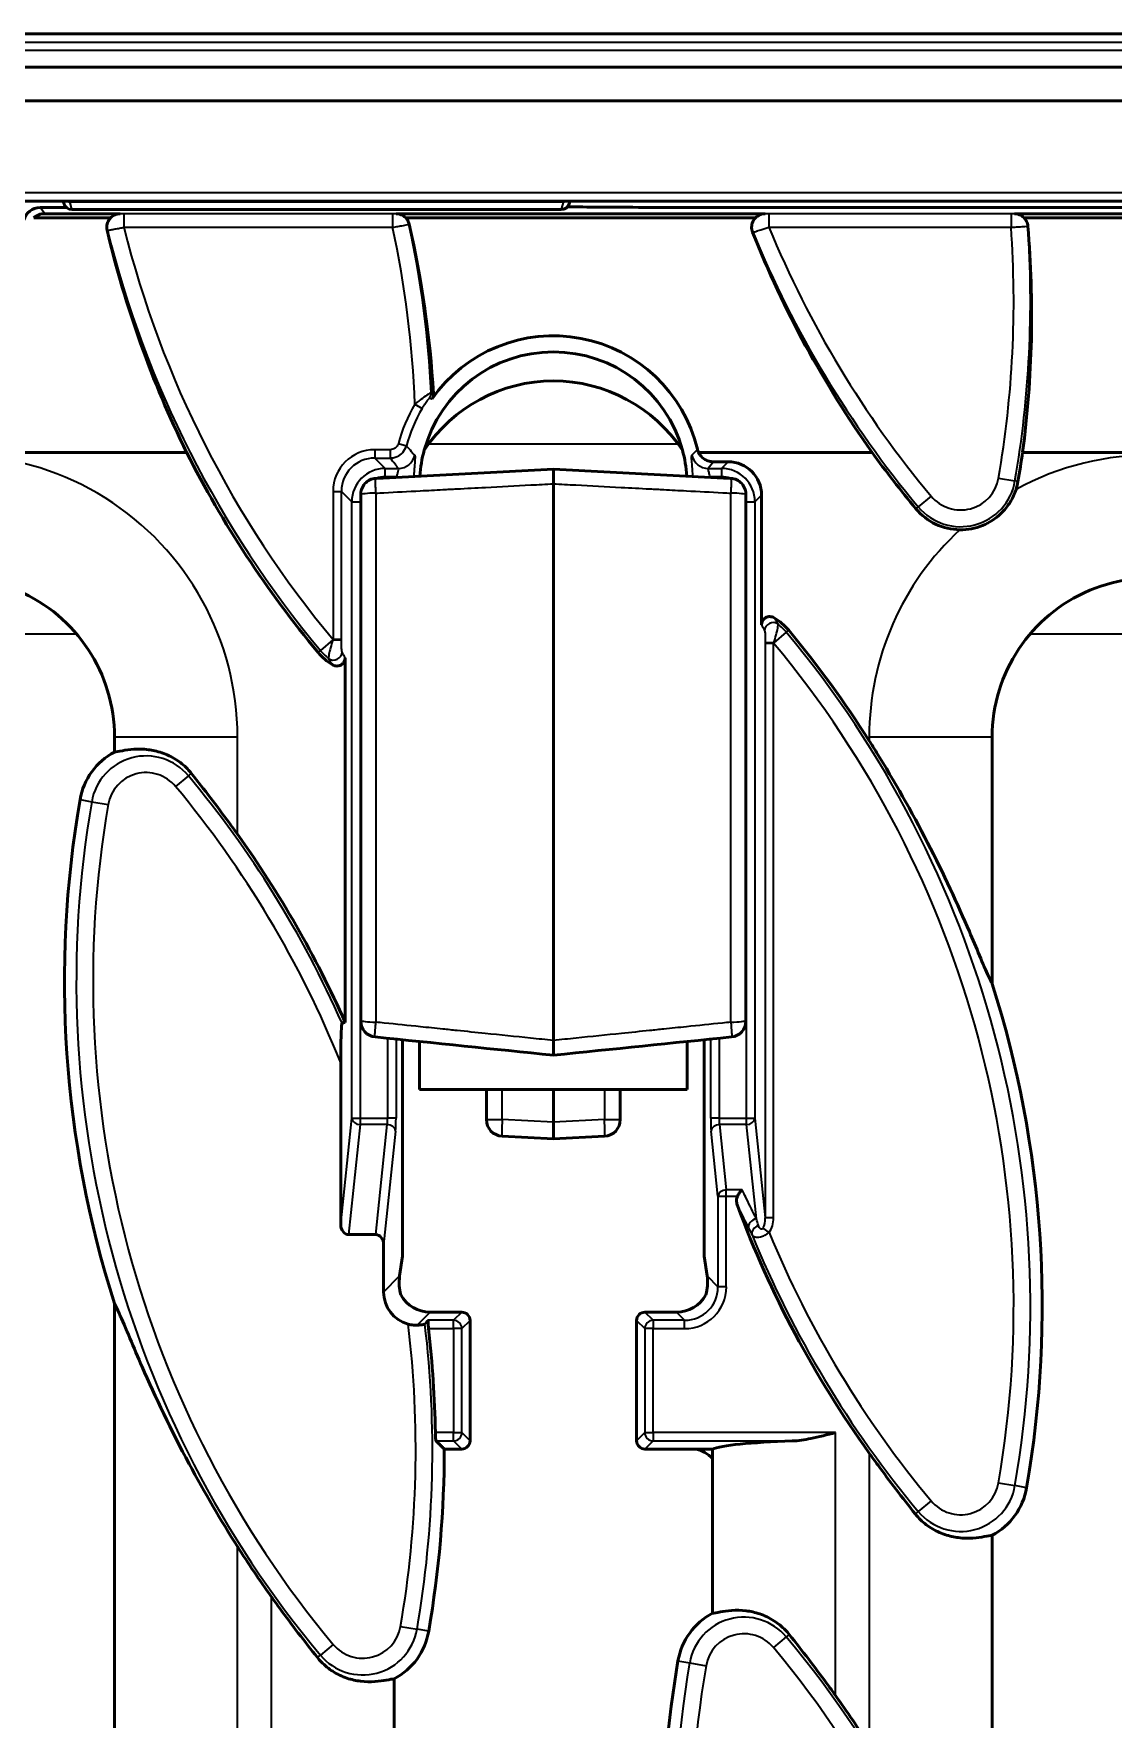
# Model space of a CAD drawing. Header units: millimetres. Extents: x 0 to 4362, y -130 to 2100.
# Drawn here: x 1888.6 to 1953.1, y 920 to 1020.6 of the extents above; entities that cross this region are included whole.
import ezdxf

# ---------------------------------------------------------------- set-up
doc = ezdxf.new("R2010")
doc.units = ezdxf.units.MM
doc.header["$LTSCALE"] = 5
doc.layers.add('Sichtbar (ISO)', color=7, linetype='Continuous', lineweight=50)
doc.layers.add('Sichtbar schmal (ISO)', color=7, linetype='Continuous', lineweight=35)

msp = doc.modelspace()

# ---------------------------------------------------------------- linework, layer by layer
at = {"layer": 'Sichtbar (ISO)'}
for p, q in [((2312.521, 1020.615), (1812.521, 1020.615)), ((2312.521, 1018.615), (1812.521, 1018.615)), ((2312.521, 1016.615), (1812.521, 1016.615)), ((1885.784, 1010.615), (1890.671, 1010.615)), ((1890.584, 1010.232), (1889.006, 1010.232)), ((1893.797, 1009.865), (1889.288, 1009.865)), ((1890.387, 1010.615), (1890.422, 1010.486)), ((1890.671, 1010.615), (1920.371, 1010.615)), ((1920.262, 1010.603), (1890.781, 1010.603)), ((1890.905, 1010.115), (1920.138, 1010.115)), ((1932.317, 1009.865), (1910.27, 1009.865)), ((1920.371, 1010.615), (2045.258, 1010.615)), ((1920.621, 1010.486), (1920.655, 1010.615)), ((2042.037, 1010.232), (1927.798, 1010.232)), ((2035.763, 1009.865), (1947.205, 1009.865)), ((1893.214, 1009.615), (1888.627, 1009.615)), ((1931.734, 1009.615), (1910.851, 1009.615)), ((2035.182, 1009.615), (1947.787, 1009.615)), ((1897.76, 995.615), (1876.383, 995.615)), ((1938.699, 995.615), (1928.334, 995.615)), ((2033.905, 995.615), (1947.692, 995.615)), ((1919.664, 994.615), (1909.5, 994.082)), ((1919.664, 994.615), (1919.664, 993.737)), ((1929.829, 994.082), (1919.664, 994.615)), ((1929.231, 995.053), (1930.109, 995.053)), ((1919.664, 993.737), (1919.664, 960.492)), ((1930.265, 994.059), (1930.264, 994.059)), ((1908.164, 993.111), (1908.164, 993.067)), ((1908.164, 961.694), (1908.164, 993.067)), ((1931.164, 993.067), (1931.164, 993.111)), ((1931.164, 993.067), (1931.164, 961.694)), ((1932.102, 993.06), (1932.102, 985.306)), ((1907.227, 961.573), (1907.227, 983.353)), ((1893.45, 978.615), (1893.45, 977.719)), ((1945.878, 963.873), (1945.878, 978.615)), ((1908.164, 961.694), (1908.164, 961.649)), ((1931.164, 961.649), (1931.164, 961.694)), ((1910.664, 960.535), (1910.664, 947.615)), ((1911.664, 960.432), (1911.664, 957.571)), ((1919.664, 960.492), (1919.664, 959.613)), ((1927.664, 957.571), (1927.664, 960.432)), ((1928.664, 947.615), (1928.664, 960.535)), ((1906.964, 949.518), (1906.964, 959.167)), ((1911.664, 957.571), (1927.664, 957.571)), ((1915.664, 957.571), (1915.664, 955.774)), ((1919.664, 957.571), (1919.664, 955.614)), ((1923.664, 955.774), (1923.664, 957.571)), ((1919.664, 955.614), (1919.664, 954.615)), ((1916.612, 954.775), (1919.664, 954.615)), ((1919.664, 954.615), (1922.717, 954.775)), ((1909.053, 948.902), (1907.438, 948.902)), ((1909.527, 945.47), (1909.527, 948.286)), ((1910.664, 947.615), (1910.484, 946.428)), ((1928.844, 946.428), (1928.664, 947.615)), ((1893.45, 944.786), (1893.45, 917.719)), ((1912.307, 944.265), (1914.191, 944.265)), ((1925.137, 944.265), (1927.022, 944.265)), ((1914.689, 943.767), (1914.689, 936.588)), ((1924.639, 936.588), (1924.639, 943.767)), ((1914.191, 936.09), (1913.149, 936.09)), ((1928.196, 936.09), (1925.137, 936.09)), ((1929.164, 936.09), (1928.196, 936.09)), ((1929.164, 936.09), (1929.164, 935.53)), ((1929.164, 935.53), (1929.164, 926.29)), ((1945.878, 903.873), (1945.878, 930.94)), ((1910.164, 899.173), (1910.164, 922.368))]:
    msp.add_line(p, q, dxfattribs=at)
for centre, radius, start, end in [((1890.905, 1010.615), 0.5, 195, 270), ((1920.138, 1010.615), 0.5, 270, 345), ((1919.664, 993.615), 8, 15.44788, 164.55212), ((1919.664, 990.615), 9.262, 33.63982, 146.36018), ((1954.033, 1024.038), 63.043, 206.79762, 219.81484), ((1919.664, 993.615), 8, 164.55212, 175.82914), ((1919.664, 993.615), 8, 4.17086, 15.44788), ((1989.747, 1032.609), 63.043, 215.93036, 219.81484), ((1885.296, 1004.621), 63.043, 350.18516, 351.78684), ((1943.992, 994.467), 3.475, 342.11973, 350.18516), ((1943.992, 994.467), 3.475, 219.81484, 269.26098), ((1883.95, 978.615), 9.5, 0, 133.55183), ((1955.378, 978.615), 9.5, 45.53351, 180), ((1931.051, 982.763), 3.475, 39.81484, 58.64861), ((1885.296, 944.621), 63.043, 32.39092, 39.81484), ((1908.278, 985.896), 3.475, 219.81484, 238.64861), ((1895.337, 974.192), 4, 118.14254, 170.18516), ((1954.033, 964.038), 63.568, 170.18516, 197.6286), ((1849.581, 936.05), 63.043, 23.88202, 35.6676), ((1885.296, 944.621), 63.568, 350.18516, 17.6286), ((1909.114, 961.649), 0.95, 180, 264.12865), ((1930.214, 961.649), 0.95, 275.87135, 0), ((1916.664, 955.774), 1, 180, 267), ((1922.664, 955.774), 1, 273, 0), ((1989.747, 972.609), 63.043, 200.40393, 215.6676), ((1849.581, 936.05), 63.043, 0.9302, 6.58741), ((1849.581, 936.05), 63.568, 350.18516, 0.03639), ((1943.992, 934.467), 4, 298.14254, 350.18516), ((1954.033, 964.038), 63.043, 212.39092, 215.6676), ((1931.051, 922.763), 4, 118.14254, 170.18516), ((1908.278, 925.896), 4, 298.14254, 350.18516), ((1989.747, 912.609), 63.568, 170.18516, 189.83578), ((1885.296, 884.621), 63.043, 32.39092, 35.6676)]:
    msp.add_arc(centre, radius, start, end, dxfattribs=at)
for centre, major_axis, ratio, start_param, end_param in [((1889.008, 1009.231), (-0.61, 0.795), 0.9978252, 5.629738, 6.9366326), ((1889.29, 1008.864), (-0.61, 0.795), 0.9978252, 5.629738, 6.3519541), ((1890.768, 1011.128), (0.137, -0.51), 0.947813, 5.8149227, 6.0344777), ((1920.275, 1011.128), (-0.137, -0.51), 0.947813, 0.2487076, 0.4682626), ((1954.033, 1023.254), (0, -62.698), 0.9999219, 4.9436863, 5.1689077), ((1849.581, 995.262), (0, 63.048), 0.9999219, 4.7736574, 4.9359168), ((1989.747, 1031.827), (0, -62.591), 0.9999219, 5.0896153, 5.3293342), ((1885.296, 1003.835), (0, 62.941), 0.9999219, 4.5814238, 4.7965974), ((1919.664, 993.726), (0, 8.851), 0.9999219, 4.9495558, 7.2425553), ((1930.094, 993.045), (1.425, 1.425), 0.9924325, 5.5015852, 7.0647854), ((3098.664, 8776.06), (-12261.052, 838.786), 0.6419588, 1.5175994, 1.518471), ((740.664, 8776.06), (12261.052, 838.786), 0.6419588, 4.7647143, 4.7655859), ((1907.466, 949.555), (-0.068, -0.651), 0.7643298, 4.8479657, 6.36271), ((1909.025, 948.25), (0.068, 0.651), 0.7643298, 4.8479657, 6.36271), ((1912.495, 946.446), (-1.058, -2.214), 0.7888974, 5.0804243, 5.5754251), ((1926.834, 946.446), (1.058, -2.214), 0.7888974, 0.7077602, 1.202761), ((1911.534, 945.485), (-1.425, -1.425), 0.9924325, 5.5015852, 6.7974444), ((1912.322, 946.273), (-1.425, -1.425), 0.9924325, 5.9965861, 7.0647854), ((1927.007, 946.273), (1.425, -1.425), 0.9924325, 5.5015852, 6.5697845), ((1914.187, 943.763), (0.356, 0.356), 0.9924325, 5.5015852, 7.0647854), ((1925.141, 943.763), (-0.356, 0.356), 0.9924325, 5.5015852, 7.0647854), ((1914.187, 936.592), (0.356, -0.356), 0.9924325, 5.5015852, 7.0647854), ((1925.141, 936.592), (-0.356, -0.356), 0.9924325, 5.5015852, 7.0647854), ((1936.513, 935.959), (-7.5, 0), 0.0874887, 5.0630562, 6.0818274), ((1927.714, 934.145), (1.418, 1.418), 0.9972647, 6.2601162, 6.82698)]:
    msp.add_ellipse(centre, major_axis=major_axis, ratio=ratio, start_param=start_param, end_param=end_param, dxfattribs=at)
for points, knots in [([(1893.214, 1009.615), (1893.245, 1009.647), (1893.278, 1009.677), (1893.383, 1009.756), (1893.46, 1009.796), (1893.624, 1009.851), (1893.71, 1009.865), (1893.797, 1009.865)], [0.080029724, 0.080029724, 0.080029724, 0.080029724, 0.093444585, 0.093444585, 0.119366709, 0.119366709, 0.145338124, 0.145338124, 0.145338124, 0.145338124]), ([(1910.27, 1009.865), (1910.375, 1009.865), (1910.478, 1009.845), (1910.671, 1009.765), (1910.759, 1009.707), (1910.839, 1009.628), (1910.845, 1009.622), (1910.851, 1009.615)], [0, 0, 0, 0, 0.031374822, 0.031374822, 0.06260091, 0.06260091, 0.06526942, 0.06526942, 0.06526942, 0.06526942]), ([(1920.501, 1010.271), (1921.109, 1010.27), (1921.741, 1010.266), (1923.298, 1010.256), (1924.222, 1010.248), (1925.917, 1010.237), (1926.941, 1010.232), (1927.798, 1010.232)], [2.56289739, 2.56289739, 2.56289739, 2.56289739, 2.73672316, 2.73672316, 2.99206001, 2.99206001, 3.24922509, 3.24922509, 3.24922509, 3.24922509]), ([(1931.734, 1009.615), (1931.738, 1009.62), (1931.742, 1009.624), (1931.819, 1009.702), (1931.906, 1009.761), (1932.051, 1009.822), (1932.103, 1009.838), (1932.209, 1009.86), (1932.262, 1009.865), (1932.317, 1009.865)], [0.091670681, 0.091670681, 0.091670681, 0.091670681, 0.0934841, 0.0934841, 0.124618985, 0.124618985, 0.140805127, 0.140805127, 0.157014809, 0.157014809, 0.157014809, 0.157014809]), ([(1947.205, 1009.865), (1947.31, 1009.865), (1947.413, 1009.845), (1947.606, 1009.765), (1947.694, 1009.707), (1947.774, 1009.628), (1947.781, 1009.622), (1947.787, 1009.615)], [0, 0, 0, 0, 0.031401237, 0.031401237, 0.062637258, 0.062637258, 0.065288302, 0.065288302, 0.065288302, 0.065288302]), ([(1893.01, 1008.881), (1892.986, 1008.981), (1892.982, 1009.085), (1893.015, 1009.29), (1893.052, 1009.388), (1893.138, 1009.527), (1893.174, 1009.573), (1893.214, 1009.615)], [0, 0, 0, 0, 0.031199044, 0.031199044, 0.062711523, 0.062711523, 0.08041592, 0.08041592, 0.08041592, 0.08041592]), ([(1910.851, 1009.615), (1910.899, 1009.566), (1910.94, 1009.511), (1911.011, 1009.384), (1911.039, 1009.312), (1911.056, 1009.238)], [0.065519015, 0.065519015, 0.065519015, 0.065519015, 0.086161881, 0.086161881, 0.109372837, 0.109372837, 0.109372837, 0.109372837]), ([(1931.562, 1008.772), (1931.524, 1008.867), (1931.506, 1008.969), (1931.509, 1009.175), (1931.53, 1009.277), (1931.61, 1009.462), (1931.665, 1009.545), (1931.734, 1009.615)], [0, 0, 0, 0, 0.031042332, 0.031042332, 0.062399764, 0.062399764, 0.092047077, 0.092047077, 0.092047077, 0.092047077]), ([(1947.787, 1009.615), (1947.847, 1009.552), (1947.897, 1009.48), (1947.975, 1009.316), (1948, 1009.223), (1948.008, 1009.128)], [0.065553556, 0.065553556, 0.065553556, 0.065553556, 0.091851491, 0.091851491, 0.120661478, 0.120661478, 0.120661478, 0.120661478]), ([(1912.506, 999.122), (1912.509, 999.066), (1912.503, 999.01), (1912.473, 998.903), (1912.449, 998.852), (1912.417, 998.807)], [0, 0, 0, 0, 0.016938629, 0.016938629, 0.033788262, 0.033788262, 0.033788262, 0.033788262]), ([(1928.334, 995.615), (1928.361, 995.558), (1928.394, 995.504), (1928.509, 995.35), (1928.606, 995.262), (1928.794, 995.149), (1928.877, 995.113), (1929.051, 995.065), (1929.14, 995.053), (1929.231, 995.053)], [0.02011214, 0.02011214, 0.02011214, 0.02011214, 0.03906903, 0.03906903, 0.07794638, 0.07794638, 0.10497505, 0.10497505, 0.13203068, 0.13203068, 0.13203068, 0.13203068]), ([(1908.164, 993.111), (1908.164, 993.112), (1908.164, 993.114), (1908.164, 993.132), (1908.165, 993.149), (1908.168, 993.196), (1908.171, 993.227), (1908.185, 993.318), (1908.201, 993.378), (1908.264, 993.552), (1908.329, 993.659), (1908.495, 993.842), (1908.596, 993.916), (1908.819, 994.022), (1908.94, 994.053), (1909.064, 994.059)], [-0.00052808, -0.00052808, -0.00052808, -0.00052808, 0, 0, 0.00493118, 0.00493118, 0.01404054, 0.01404054, 0.03228193, 0.03228193, 0.0688436, 0.0688436, 0.10540239, 0.10540239, 0.14196091, 0.14196091, 0.14196091, 0.14196091]), ([(1909.5, 994.082), (1909.478, 994.081), (1909.457, 994.08), (1909.312, 994.073), (1909.188, 994.066), (1909.064, 994.059)], [-0.00643391, -0.00643391, -0.00643391, -0.00643391, 0, 0, 0.0372055, 0.0372055, 0.0372055, 0.0372055]), ([(1930.264, 994.059), (1930.141, 994.066), (1930.017, 994.073), (1929.871, 994.08), (1929.85, 994.081), (1929.829, 994.082)], [0.106226978, 0.106226978, 0.106226978, 0.106226978, 0.143432458, 0.143432458, 0.149866364, 0.149866364, 0.149866364, 0.149866364]), ([(1930.265, 994.059), (1930.388, 994.053), (1930.509, 994.022), (1930.733, 993.916), (1930.833, 993.842), (1931, 993.659), (1931.064, 993.552), (1931.128, 993.378), (1931.143, 993.318), (1931.158, 993.227), (1931.161, 993.196), (1931.164, 993.149), (1931.164, 993.132), (1931.164, 993.114), (1931.164, 993.112), (1931.164, 993.111)], [0, 0, 0, 0, 0.03710964, 0.03710964, 0.07421954, 0.07421954, 0.11133237, 0.11133237, 0.12984875, 0.12984875, 0.13909542, 0.13909542, 0.14410094, 0.14410094, 0.14463698, 0.14463698, 0.14463698, 0.14463698]), ([(1947.299, 993.4), (1947.216, 993.142), (1947.103, 992.894), (1946.807, 992.404), (1946.619, 992.168), (1946.083, 991.652), (1945.71, 991.41), (1944.87, 991.071), (1944.41, 990.986), (1943.947, 990.992)], [-0.44284758, -0.44284758, -0.44284758, -0.44284758, -0.36163015, -0.36163015, -0.27132763, -0.27132763, -0.13894718, -0.13894718, 0, 0, 0, 0]), ([(1932.102, 985.306), (1932.102, 985.372), (1932.115, 985.437), (1932.165, 985.559), (1932.201, 985.613), (1932.292, 985.705), (1932.346, 985.741), (1932.464, 985.791), (1932.528, 985.804), (1932.639, 985.805), (1932.685, 985.799), (1932.776, 985.774), (1932.819, 985.755), (1932.859, 985.731)], [0, 0, 0, 0, 0.01985967, 0.01985967, 0.03938982, 0.03938982, 0.05868819, 0.05868819, 0.07798165, 0.07798165, 0.09198088, 0.09198088, 0.1060586, 0.1060586, 0.1060586, 0.1060586]), ([(1907.227, 983.353), (1907.227, 983.287), (1907.214, 983.221), (1907.164, 983.1), (1907.127, 983.045), (1907.036, 982.954), (1906.982, 982.917), (1906.864, 982.868), (1906.8, 982.855), (1906.689, 982.854), (1906.643, 982.86), (1906.553, 982.885), (1906.51, 982.903), (1906.47, 982.928)], [0, 0, 0, 0, 0.01985967, 0.01985967, 0.03938982, 0.03938982, 0.05868819, 0.05868819, 0.07798165, 0.07798165, 0.09198088, 0.09198088, 0.1060586, 0.1060586, 0.1060586, 0.1060586]), ([(1893.45, 977.719), (1893.555, 977.724), (1893.716, 977.757), (1894.305, 977.861), (1894.851, 977.937), (1895.717, 977.828), (1895.997, 977.77), (1896.57, 977.575), (1896.863, 977.436), (1897.355, 977.123), (1897.596, 976.932), (1897.892, 976.624), (1897.969, 976.537), (1898.041, 976.446)], [2.82851537, 2.82851537, 2.82851537, 2.82851537, 2.9796104, 2.9796104, 3.24690309, 3.24690309, 3.34987153, 3.34987153, 3.45283997, 3.45283997, 3.54324006, 3.54324006, 3.57659228, 3.57659228, 3.57659228, 3.57659228]), ([(1938.53, 978.393), (1938.68, 978.156), (1938.828, 977.921), (1940.01, 976.014), (1941.068, 974.154), (1942.973, 970.451), (1943.82, 968.603), (1944.916, 966.063), (1945.356, 964.986), (1945.73, 964.16), (1945.808, 963.997), (1945.873, 963.882), (1945.876, 963.877), (1945.878, 963.873)], [1.4012919, 1.4012919, 1.4012919, 1.4012919, 1.4831314, 1.4831314, 2.0748242, 2.0748242, 2.6665171, 2.6665171, 3.0117053, 3.0117053, 3.1021459, 3.1021459, 3.1060816, 3.1060816, 3.1060816, 3.1060816]), ([(1898.041, 976.446), (1898.807, 975.486), (1899.574, 974.486), (1900.447, 973.297), (1900.622, 973.055), (1900.798, 972.809)], [1.09829535, 1.09829535, 1.09829535, 1.09829535, 1.45268918, 1.45268918, 1.54121651, 1.54121651, 1.54121651, 1.54121651]), ([(1906.964, 959.167), (1906.964, 959.582), (1906.968, 960.078), (1906.982, 960.713), (1906.99, 960.983), (1907.005, 961.251), (1907.01, 961.326), (1907.019, 961.419), (1907.023, 961.46), (1907.031, 961.506), (1907.036, 961.524), (1907.041, 961.533), (1907.043, 961.534), (1907.044, 961.535)], [0.90369292, 0.90369292, 0.90369292, 0.90369292, 1.02822879, 1.02822879, 1.09980691, 1.09980691, 1.12357448, 1.12357448, 1.14053481, 1.14053481, 1.15433359, 1.15433359, 1.15913025, 1.15913025, 1.15913025, 1.15913025]), ([(1930.943, 951.569), (1930.941, 951.568), (1930.938, 951.566), (1930.879, 951.513), (1930.821, 951.448), (1930.729, 951.316), (1930.691, 951.253), (1930.66, 951.186)], [-0.051910799, -0.051910799, -0.051910799, -0.051910799, -0.050807266, -0.050807266, -0.022065591, -0.022065591, 0, 0, 0, 0]), ([(1930.659, 950.63), (1930.62, 950.736), (1930.601, 950.847), (1930.608, 951.035), (1930.626, 951.112), (1930.657, 951.182), (1930.658, 951.184), (1930.66, 951.186)], [0, 0, 0, 0, 0.03409523, 0.03409523, 0.061318394, 0.061318394, 0.062287888, 0.062287888, 0.062287888, 0.062287888]), ([(1900.798, 930.266), (1899.809, 931.826), (1898.819, 933.513), (1896.839, 937.208), (1895.884, 939.222), (1894.617, 942.108), (1894.086, 943.405), (1893.639, 944.412), (1893.549, 944.605), (1893.468, 944.755), (1893.459, 944.771), (1893.45, 944.786)], [5.0571531, 5.0571531, 5.0571531, 5.0571531, 5.5983494, 5.5983494, 6.239433, 6.239433, 6.6427143, 6.6427143, 6.7428645, 6.7428645, 6.7559465, 6.7559465, 6.7559465, 6.7559465]), ([(1911.533, 943.491), (1911.466, 943.488), (1911.394, 943.488), (1911.21, 943.501), (1911.099, 943.519), (1910.989, 943.549)], [-0.199580782, -0.199580782, -0.199580782, -0.199580782, -0.181335947, -0.181335947, -0.155326489, -0.155326489, -0.155326489, -0.155326489]), ([(1911.992, 943.558), (1911.984, 943.549), (1911.958, 943.539), (1911.876, 943.522), (1911.794, 943.511), (1911.658, 943.499), (1911.598, 943.495), (1911.533, 943.491)], [0.00846176, 0.00846176, 0.00846176, 0.00846176, 0.037105695, 0.037105695, 0.074075642, 0.074075642, 0.095206537, 0.095206537, 0.095206537, 0.095206537]), ([(1912.208, 943.282), (1912.201, 943.343), (1912.195, 943.408), (1912.184, 943.53), (1912.181, 943.587), (1912.178, 943.677), (1912.178, 943.716), (1912.182, 943.763), (1912.185, 943.776), (1912.189, 943.78)], [0.076396156, 0.076396156, 0.076396156, 0.076396156, 0.094798926, 0.094798926, 0.113705623, 0.113705623, 0.1325398, 0.1325398, 0.147581197, 0.147581197, 0.147581197, 0.147581197]), ([(1912.662, 936.575), (1912.658, 936.58), (1912.653, 936.592), (1912.643, 936.637), (1912.638, 936.675), (1912.629, 936.764), (1912.625, 936.82), (1912.619, 936.943), (1912.617, 937.01), (1912.616, 937.073), (1912.616, 937.073), (1912.616, 937.073)], [0.004354817, 0.004354817, 0.004354817, 0.004354817, 0.018903924, 0.018903924, 0.037807847, 0.037807847, 0.056638805, 0.056638805, 0.075469763, 0.075469763, 0.075540722, 0.075540722, 0.075540722, 0.075540722]), ([(1936.513, 937.073), (1936.05, 936.954), (1935.497, 936.812), (1934.691, 936.65), (1934.286, 936.587), (1933.936, 936.575)], [0, 0, 0, 0, 0.14331405, 0.14331405, 0.25143457, 0.25143457, 0.25143457, 0.25143457]), ([(1941.287, 932.212), (1940.521, 933.173), (1939.755, 934.173), (1938.882, 935.362), (1938.706, 935.604), (1938.53, 935.85)], [1.09829535, 1.09829535, 1.09829535, 1.09829535, 1.45268918, 1.45268918, 1.54121651, 1.54121651, 1.54121651, 1.54121651]), ([(1945.878, 930.94), (1945.774, 930.935), (1945.613, 930.902), (1945.023, 930.798), (1944.478, 930.722), (1943.611, 930.831), (1943.332, 930.889), (1942.758, 931.084), (1942.465, 931.223), (1941.974, 931.536), (1941.732, 931.727), (1941.436, 932.035), (1941.359, 932.122), (1941.287, 932.212)], [2.82851537, 2.82851537, 2.82851537, 2.82851537, 2.9796104, 2.9796104, 3.24690309, 3.24690309, 3.34987153, 3.34987153, 3.45283997, 3.45283997, 3.54324006, 3.54324006, 3.57659228, 3.57659228, 3.57659228, 3.57659228]), ([(1905.573, 923.641), (1904.807, 924.601), (1904.04, 925.602), (1903.168, 926.791), (1902.992, 927.033), (1902.816, 927.278)], [1.09829535, 1.09829535, 1.09829535, 1.09829535, 1.45268918, 1.45268918, 1.54121651, 1.54121651, 1.54121651, 1.54121651]), ([(1929.164, 926.29), (1929.269, 926.295), (1929.43, 926.328), (1930.02, 926.432), (1930.565, 926.508), (1931.431, 926.399), (1931.711, 926.342), (1932.284, 926.147), (1932.578, 926.007), (1933.069, 925.694), (1933.31, 925.503), (1933.607, 925.196), (1933.683, 925.108), (1933.755, 925.018)], [2.82851537, 2.82851537, 2.82851537, 2.82851537, 2.9796104, 2.9796104, 3.24690309, 3.24690309, 3.34987153, 3.34987153, 3.45283997, 3.45283997, 3.54324006, 3.54324006, 3.57659228, 3.57659228, 3.57659228, 3.57659228]), ([(1933.755, 925.018), (1934.522, 924.057), (1935.288, 923.057), (1936.161, 921.868), (1936.336, 921.626), (1936.513, 921.381)], [1.09829535, 1.09829535, 1.09829535, 1.09829535, 1.45268918, 1.45268918, 1.54121651, 1.54121651, 1.54121651, 1.54121651]), ([(1910.164, 922.368), (1910.06, 922.363), (1909.899, 922.331), (1909.309, 922.227), (1908.763, 922.15), (1907.897, 922.26), (1907.618, 922.317), (1907.044, 922.512), (1906.751, 922.651), (1906.26, 922.965), (1906.018, 923.156), (1905.722, 923.463), (1905.645, 923.551), (1905.573, 923.641)], [2.82851537, 2.82851537, 2.82851537, 2.82851537, 2.9796104, 2.9796104, 3.24690309, 3.24690309, 3.34987153, 3.34987153, 3.45283997, 3.45283997, 3.54324006, 3.54324006, 3.57659228, 3.57659228, 3.57659228, 3.57659228])]:
    msp.add_open_spline(points, degree=3, knots=knots, dxfattribs=at)
for points, degree in [([(1928.267, 995.805), (1928.283, 995.74), (1928.305, 995.676), (1928.334, 995.615)], 3), ([(1909.064, 994.059), (1909.064, 994.059), (1909.064, 994.059), (1909.064, 994.059)], 3), ([(1907.044, 961.535), (1907.135, 961.554), (1907.227, 961.573)], 2), ([(1912.154, 943.74), (1912.073, 943.649), (1911.992, 943.558)], 2), ([(1912.189, 943.78), (1912.171, 943.76), (1912.154, 943.74)], 2), ([(1913.149, 936.09), (1912.906, 936.334), (1912.662, 936.575)], 2)]:
    msp.add_open_spline(points, degree=degree, dxfattribs=at)
at = {"layer": 'Sichtbar schmal (ISO)'}
for p, q in [((1812.521, 1020.115), (2312.521, 1020.115)), ((2312.521, 1019.615), (1812.521, 1019.615)), ((1812.521, 1018.589), (2312.521, 1018.589)), ((2312.521, 1011.115), (1812.521, 1011.115)), ((1889.288, 1009.865), (1889.006, 1010.232)), ((1890.905, 1010.14), (1890.781, 1010.603)), ((1890.905, 1010.14), (1890.905, 1010.115)), ((1920.138, 1010.14), (1890.905, 1010.14)), ((1910.064, 1009.852), (1894.011, 1009.852)), ((1894.011, 1009.852), (1894.011, 1009.054)), ((1910.064, 1009.852), (1910.064, 1009.054)), ((1910.27, 1009.865), (1910.265, 1009.862)), ((1920.262, 1010.603), (1920.138, 1010.14)), ((1920.138, 1010.115), (1920.138, 1010.14)), ((1947.001, 1009.852), (1932.543, 1009.852)), ((1932.543, 1009.852), (1932.543, 1009.054)), ((1947.001, 1009.852), (1947.001, 1009.054)), ((1894.011, 1009.054), (1910.064, 1009.054)), ((1932.543, 1009.054), (1947.001, 1009.054)), ((1911.398, 998.487), (1911.827, 998.234)), ((1909.926, 995.773), (1908.997, 995.773)), ((1908.997, 995.773), (1908.997, 995.275)), ((1909.926, 995.773), (1909.926, 995.275)), ((1910.407, 996.14), (1910.887, 996.009)), ((1912.222, 996.129), (1927.106, 996.129)), ((1908.997, 995.275), (1909.617, 994.655)), ((1908.997, 995.275), (1909.926, 995.275)), ((1909.617, 994.655), (1910.412, 994.655)), ((1909.617, 994.157), (1909.617, 994.655)), ((1928.916, 994.655), (1929.712, 994.655)), ((1929.712, 994.655), (1930.109, 995.053)), ((1929.712, 994.655), (1929.712, 994.157)), ((1910.326, 994.157), (1909.617, 994.157)), ((1910.609, 994.141), (1910.326, 994.157)), ((1929.002, 994.157), (1928.72, 994.141)), ((1929.712, 994.157), (1929.002, 994.157)), ((1946.254, 994.076), (1947.236, 993.906)), ((1947.416, 993.875), (1947.236, 993.906)), ((1906.506, 993.283), (1906.506, 984.434)), ((1906.506, 993.283), (1907.004, 993.283)), ((1907.624, 992.663), (1907.004, 993.283)), ((1907.004, 984.434), (1907.004, 993.283)), ((1907.624, 955.848), (1907.624, 992.663)), ((1907.624, 992.663), (1908.122, 992.663)), ((1908.122, 992.663), (1908.122, 955.848)), ((1909.064, 993.178), (1909.064, 961.586)), ((1930.264, 961.586), (1930.264, 993.178)), ((1931.206, 992.663), (1931.704, 992.663)), ((1931.206, 955.848), (1931.206, 992.663)), ((1932.102, 993.06), (1931.704, 992.663)), ((1931.704, 992.663), (1931.704, 955.848)), ((1942.228, 992.997), (1941.463, 992.359)), ((1941.323, 992.242), (1941.463, 992.359)), ((1891.206, 984.748), (1877.376, 984.748)), ((1933.58, 984.871), (1932.83, 984.246)), ((1933.72, 984.988), (1933.58, 984.871)), ((1961.993, 984.748), (1948.123, 984.748)), ((1905.608, 983.67), (1905.749, 983.787)), ((1906.499, 984.413), (1905.749, 983.787)), ((1907.004, 984.434), (1906.506, 984.434)), ((1932.324, 984.224), (1932.324, 949.901)), ((1932.324, 984.224), (1932.822, 984.224)), ((1932.822, 949.901), (1932.822, 984.224)), ((1900.798, 978.615), (1893.45, 978.615)), ((1900.798, 972.809), (1900.798, 978.615)), ((1938.53, 978.615), (1938.53, 978.393)), ((1945.878, 978.615), (1938.53, 978.615)), ((1898.041, 976.446), (1897.866, 976.3)), ((1897.866, 976.3), (1897.1, 975.662)), ((1891.395, 974.874), (1892.092, 974.753)), ((1892.092, 974.753), (1893.074, 974.583)), ((1909.769, 955.848), (1909.769, 960.627)), ((1910.267, 960.576), (1910.267, 955.848)), ((1929.062, 955.848), (1929.062, 960.576)), ((1929.56, 960.627), (1929.56, 955.848)), ((1916.612, 955.774), (1916.612, 957.571)), ((1922.717, 957.571), (1922.717, 955.774)), ((1906.964, 949.518), (1907.624, 955.848)), ((1908.122, 955.465), (1907.438, 948.902)), ((1907.624, 955.848), (1908.122, 955.848)), ((1908.122, 955.848), (1909.769, 955.848)), ((1908.122, 955.848), (1908.122, 955.465)), ((1909.737, 955.465), (1908.122, 955.465)), ((1909.053, 948.902), (1909.737, 955.465)), ((1910.267, 955.848), (1909.769, 955.848)), ((1915.664, 955.774), (1916.612, 955.774)), ((1919.664, 955.614), (1916.612, 955.774)), ((1922.717, 955.774), (1919.664, 955.614)), ((1922.717, 955.774), (1923.664, 955.774)), ((1929.56, 955.848), (1929.062, 955.848)), ((1929.56, 955.848), (1931.206, 955.848)), ((1931.206, 955.465), (1929.591, 955.465)), ((1929.591, 955.465), (1929.997, 951.569)), ((1931.206, 955.465), (1931.206, 955.848)), ((1931.206, 955.848), (1931.704, 955.848)), ((1931.792, 949.849), (1931.206, 955.465)), ((1931.704, 955.848), (1932.324, 949.901)), ((1910.235, 955.082), (1909.527, 948.286)), ((1929.499, 951.186), (1929.093, 955.082)), ((1929.997, 951.186), (1929.997, 951.569)), ((1930.943, 951.569), (1929.997, 951.569)), ((1929.499, 951.186), (1929.499, 945.773)), ((1929.499, 951.186), (1929.997, 951.186)), ((1929.997, 951.186), (1930.66, 951.186)), ((1929.997, 945.773), (1929.997, 951.186)), ((1932.552, 949.031), (1932.207, 949.293)), ((1932.822, 949.901), (1932.324, 949.901)), ((1909.527, 945.47), (1910.484, 946.428)), ((1928.844, 946.428), (1929.499, 945.773)), ((1929.997, 945.773), (1929.499, 945.773)), ((1912.307, 944.265), (1911.533, 943.491)), ((1914.191, 944.265), (1913.706, 943.78)), ((1925.622, 943.78), (1925.137, 944.265)), ((1927.507, 943.78), (1927.022, 944.265)), ((1913.706, 943.78), (1912.189, 943.78)), ((1912.208, 943.282), (1913.706, 943.282)), ((1913.706, 943.282), (1913.706, 943.78)), ((1913.706, 943.282), (1913.706, 937.073)), ((1914.204, 943.282), (1913.706, 943.282)), ((1914.204, 943.282), (1914.689, 943.767)), ((1914.204, 937.073), (1914.204, 943.282)), ((1924.639, 943.767), (1925.124, 943.282)), ((1925.124, 943.282), (1925.124, 937.073)), ((1925.622, 943.282), (1925.124, 943.282)), ((1927.507, 943.78), (1925.622, 943.78)), ((1925.622, 943.78), (1925.622, 943.282)), ((1925.622, 943.282), (1927.507, 943.282)), ((1925.622, 937.073), (1925.622, 943.282)), ((1927.507, 943.282), (1927.507, 943.78)), ((1913.706, 937.073), (1912.616, 937.073)), ((1912.662, 936.575), (1913.706, 936.575)), ((1913.706, 937.073), (1914.204, 937.073)), ((1913.706, 936.575), (1913.706, 937.073)), ((1913.706, 936.575), (1914.191, 936.09)), ((1914.689, 936.588), (1914.204, 937.073)), ((1925.124, 937.073), (1924.639, 936.588)), ((1925.124, 937.073), (1925.622, 937.073)), ((1925.137, 936.09), (1925.622, 936.575)), ((1936.513, 937.073), (1925.622, 937.073)), ((1925.622, 937.073), (1925.622, 936.575)), ((1925.622, 936.575), (1933.936, 936.575)), ((1936.513, 921.381), (1936.513, 937.073)), ((1938.53, 935.85), (1938.53, 918.393)), ((1946.254, 934.076), (1947.236, 933.906)), ((1947.933, 933.785), (1947.236, 933.906)), ((1941.287, 932.212), (1941.463, 932.359)), ((1942.228, 932.997), (1941.463, 932.359)), ((1900.798, 912.809), (1900.798, 930.266)), ((1902.816, 927.278), (1902.816, 909.822)), ((1910.54, 925.504), (1911.522, 925.334)), ((1912.219, 925.214), (1911.522, 925.334)), ((1906.514, 924.425), (1905.749, 923.787)), ((1933.58, 924.871), (1932.815, 924.234)), ((1933.755, 925.018), (1933.58, 924.871)), ((1905.573, 923.641), (1905.749, 923.787)), ((1927.109, 923.445), (1927.807, 923.325)), ((1927.807, 923.325), (1928.788, 923.155))]:
    msp.add_line(p, q, dxfattribs=at)
for centre, radius, start, end in [((1954.033, 1024.038), 62.861, 193.96184, 219.81484), ((1954.033, 1024.038), 61.864, 194.01686, 219.80384), ((1849.581, 996.05), 61.864, 2.25801, 12.1339), ((1849.581, 996.05), 62.861, 2.83957, 12.10339), ((1989.747, 1032.609), 62.861, 202.29545, 219.81484), ((1989.747, 1032.609), 61.864, 202.38071, 219.81484), ((1885.296, 1004.621), 61.864, 350.18516, 4.10849), ((1885.296, 1004.621), 62.861, 350.18516, 4.10414), ((1919.664, 993.615), 9.596, 149.48589, 164.74273), ((1919.664, 993.615), 9.097, 149.48589, 164.74273), ((1883.95, 978.615), 16.848, 0, 115.88258), ((1955.378, 978.615), 16.848, 59.90106, 118.65509), ((1919.664, 993.615), 9.354, 176.67918, 176.8713), ((1919.664, 993.615), 9.354, 3.1287, 3.32082), ((1943.992, 994.467), 3.292, 219.81484, 350.18516), ((1943.992, 994.467), 2.296, 219.81484, 350.18516), ((1955.378, 978.615), 16.848, 132.72562, 180), ((1931.051, 982.763), 3.292, 39.81484, 51.71083), ((1885.296, 944.621), 62.861, 350.18516, 39.81484), ((1908.278, 985.896), 3.292, 219.81484, 231.71083), ((1885.296, 944.621), 61.864, 350.18516, 39.80384), ((1895.337, 974.192), 3.292, 39.81484, 170.18516), ((1895.337, 974.192), 2.296, 39.81484, 170.18516), ((1849.581, 936.05), 61.864, 21.94216, 39.81484), ((1849.581, 936.05), 62.861, 23.91719, 39.81484), ((1954.033, 964.038), 62.861, 170.18516, 219.81484), ((1954.033, 964.038), 61.864, 170.18516, 219.81484), ((1989.747, 972.609), 62.861, 202.17636, 219.81484), ((1989.747, 972.609), 61.864, 202.40301, 219.81484), ((1849.581, 936.05), 61.864, 350.18516, 6.96257), ((1849.581, 936.05), 62.861, 350.18516, 6.85954), ((1943.992, 934.467), 3.292, 219.81484, 350.18516), ((1943.992, 934.467), 2.296, 219.81484, 350.18516), ((1908.278, 925.896), 3.292, 219.81484, 350.18516), ((1908.278, 925.896), 2.296, 219.81484, 350.18516), ((1931.051, 922.763), 3.292, 39.81484, 170.18516), ((1931.051, 922.763), 2.296, 39.81484, 170.18516), ((1885.296, 884.621), 61.864, 350.18516, 39.81484), ((1885.296, 884.621), 62.861, 350.18516, 39.81484), ((1989.747, 912.609), 62.861, 170.18516, 219.81484), ((1989.747, 912.609), 61.864, 170.18516, 219.81484)]:
    msp.add_arc(centre, radius, start, end, dxfattribs=at)
for centre, major_axis, ratio, start_param, end_param in [((1890.905, 1010.615), (-0.483, -0.129), 0.947813, 0, 1.3220887), ((1893.803, 1009.063), (-0.362, -0.713), 0.99337, 3.6142451, 5.4227402), ((1910.265, 1009.063), (-0.445, 0.665), 0.9955953, 4.3349511, 5.6909457), ((1920.138, 1010.615), (0.483, -0.129), 0.947813, 4.9610966, 6.2831853), ((1932.323, 1009.063), (-0.329, -0.729), 0.9919905, 3.5688078, 5.5216932), ((1947.2, 1009.063), (-0.424, 0.679), 0.9951383, 4.2279709, 5.7229338), ((1911.867, 999.139), (0.14, 0.48), 0.9957424, 4.3807243, 5.0440536), ((1909.016, 993.264), (-1.781, 1.781), 0.9924325, 5.5015852, 7.0647854), ((1909.016, 993.264), (-1.43, 1.43), 0.9887057, 5.5015852, 7.0647854), ((1909.628, 992.651), (-1.42, 1.42), 0.9961876, 5.5015852, 7.0647854), ((1910.412, 995.651), (-0.779, -0.627), 0.9937587, 0.8967619, 2.2448307), ((1928.916, 995.651), (-0.779, 0.627), 0.9937587, 0.8967619, 2.2448307), ((1929.7, 992.651), (1.42, 1.42), 0.9961876, 5.5015852, 7.0647854), ((1909.628, 992.651), (-1.069, 1.069), 0.9924325, 5.5015852, 5.861043), ((1929.7, 992.651), (1.069, 1.069), 0.9924325, 0.4221423, 0.7816001), ((1909.628, 992.651), (-1.069, 1.069), 0.9924325, 0.5453244, 0.7816001), ((1909.114, 993.067), (-0.95, 0), 0.1171879, 4.7647489, 6.2831853), ((1930.214, 993.067), (0.95, 0), 0.1171879, 0, 1.5184364), ((1929.7, 992.651), (1.069, 1.069), 0.9924325, 5.5015852, 5.7378609), ((1932.782, 984.957), (0.45, 0.218), 0.9804645, 0.4590518, 2.6825408), ((1906.546, 983.702), (-0.45, -0.218), 0.9804645, 0.4590518, 2.6825408), ((1906.506, 984.419), (0.5, 0.001), 0.0126442, 4.6971879, 6.1959119), ((1932.822, 984.24), (-0.5, -0.001), 0.0126442, 4.6971879, 6.1959119), ((1909.114, 961.694), (-0.95, 0), 0.1132914, 0, 1.5184364), ((1930.214, 961.694), (0.95, 0), 0.1132914, 4.7647489, 6.2831853), ((1908.122, 955.848), (-0.497, 0.052), 0.7643298, 0.1355767, 1.6503211), ((1909.681, 955.848), (0, 0.5), 0.1749773, 3.8397244, 4.712389), ((1909.737, 955.082), (0.497, -0.052), 0.7643298, 0.1355767, 1.6503211), ((1910.179, 955.848), (0, -1), 0.0874887, 0.6981317, 1.5707963), ((1916.664, 955.774), (-0.052, -0.999), 0.0522644, 4.715128, 6.2831853), ((1922.664, 955.774), (0.052, -0.999), 0.0522644, 0, 1.5680573), ((1929.149, 955.848), (0, 1), 0.0874887, 1.5707963, 2.443461), ((1929.591, 955.082), (-0.497, -0.052), 0.7643298, 4.6328643, 6.1476086), ((1929.647, 955.848), (0, -0.5), 0.1749773, 4.712389, 5.5850536), ((1931.206, 955.848), (0.497, 0.052), 0.7643298, 4.6328643, 6.1476086), ((1929.997, 951.186), (-0.497, -0.052), 0.7643298, 4.6328643, 6.1476086), ((1931.792, 949.466), (-0.445, -0.228), 0.727706, 4.3559907, 6.1557711), ((1931.998, 949.07), (-0.442, -0.234), 0.7541466, 4.5041254, 6.1500761), ((1931.818, 949.975), (0.096, -0.921), 0.5398572, 0.6837039, 1.4352196), ((1931.818, 949.975), (0.136, -1.301), 0.7643298, 0.6837039, 1.4352196), ((1927.488, 945.792), (1.781, -1.781), 0.9924325, 5.5015852, 7.0647854), ((1927.488, 945.792), (1.43, -1.43), 0.9887057, 5.5015852, 7.0647854), ((1913.706, 943.282), (-0.354, 0.354), 0.9924325, 3.9307889, 5.493989), ((1925.622, 943.282), (-0.354, -0.354), 0.9924325, 3.9307889, 5.493989), ((1913.706, 937.073), (0.354, 0.354), 0.9924325, 3.9307889, 5.493989), ((1925.622, 937.073), (0.354, -0.354), 0.9924325, 3.9307889, 5.493989)]:
    msp.add_ellipse(centre, major_axis=major_axis, ratio=ratio, start_param=start_param, end_param=end_param, dxfattribs=at)
for points in [[(1893.803, 1009.862), (1893.801, 1009.863), (1893.799, 1009.864), (1893.797, 1009.865)], [(1932.323, 1009.862), (1932.321, 1009.863), (1932.319, 1009.864), (1932.317, 1009.865)], [(1947.205, 1009.865), (1947.203, 1009.864), (1947.202, 1009.863), (1947.2, 1009.862)], [(1893.01, 1008.881), (1893.016, 1008.878), (1893.023, 1008.874), (1893.029, 1008.871)], [(1911.045, 1009.23), (1911.048, 1009.233), (1911.052, 1009.235), (1911.056, 1009.238)], [(1931.562, 1008.772), (1931.57, 1008.768), (1931.578, 1008.764), (1931.586, 1008.761)], [(1947.995, 1009.12), (1947.999, 1009.123), (1948.004, 1009.126), (1948.008, 1009.128)], [(1927.943, 995.437), (1928.053, 995.559), (1928.161, 995.682), (1928.267, 995.805)], [(1929.231, 995.053), (1929.128, 994.92), (1929.023, 994.788), (1928.916, 994.655)], [(1931.014, 951.42), (1930.99, 951.47), (1930.966, 951.52), (1930.943, 951.569)], [(1931.329, 949.281), (1931.399, 949.144), (1931.468, 949.011), (1931.537, 948.882)], [(1931.916, 949.444), (1931.875, 949.577), (1931.834, 949.712), (1931.792, 949.849)]]:
    msp.add_open_spline(points, degree=3, dxfattribs=at)
for points, knots in [([(1894.011, 1009.852), (1893.993, 1009.852), (1893.975, 1009.853), (1893.938, 1009.853), (1893.92, 1009.853), (1893.891, 1009.854), (1893.881, 1009.855), (1893.867, 1009.855), (1893.862, 1009.856), (1893.851, 1009.856), (1893.844, 1009.857), (1893.829, 1009.858), (1893.821, 1009.859), (1893.809, 1009.86), (1893.805, 1009.861), (1893.803, 1009.862)], [0, 0, 0, 0, 0.005273044, 0.005273044, 0.011299379, 0.011299379, 0.015065839, 0.015065839, 0.016949069, 0.016949069, 0.019962237, 0.019962237, 0.024783306, 0.024783306, 0.030131679, 0.030131679, 0.030131679, 0.030131679]), ([(1910.265, 1009.862), (1910.263, 1009.86), (1910.25, 1009.858), (1910.211, 1009.855), (1910.186, 1009.854), (1910.14, 1009.853), (1910.12, 1009.853), (1910.088, 1009.853), (1910.076, 1009.852), (1910.064, 1009.852)], [0, 0, 0, 0, 0.010565244, 0.010565244, 0.020088843, 0.020088843, 0.026041093, 0.026041093, 0.02976125, 0.02976125, 0.02976125, 0.02976125]), ([(1932.543, 1009.852), (1932.525, 1009.852), (1932.506, 1009.853), (1932.468, 1009.853), (1932.449, 1009.853), (1932.419, 1009.854), (1932.408, 1009.855), (1932.393, 1009.855), (1932.388, 1009.856), (1932.376, 1009.856), (1932.369, 1009.857), (1932.353, 1009.858), (1932.344, 1009.858), (1932.33, 1009.86), (1932.326, 1009.861), (1932.323, 1009.862)], [0, 0, 0, 0, 0.005429133, 0.005429133, 0.011633857, 0.011633857, 0.01551181, 0.01551181, 0.017450786, 0.017450786, 0.020553148, 0.020553148, 0.025516927, 0.025516927, 0.031023619, 0.031023619, 0.031023619, 0.031023619]), ([(1947.2, 1009.862), (1947.197, 1009.86), (1947.185, 1009.858), (1947.146, 1009.856), (1947.122, 1009.854), (1947.076, 1009.853), (1947.057, 1009.853), (1947.026, 1009.853), (1947.013, 1009.852), (1947.001, 1009.852)], [0, 0, 0, 0, 0.010479926, 0.010479926, 0.01992662, 0.01992662, 0.025830804, 0.025830804, 0.029520919, 0.029520919, 0.029520919, 0.029520919]), ([(1893.029, 1008.871), (1893.037, 1008.871), (1893.057, 1008.874), (1893.115, 1008.884), (1893.151, 1008.89), (1893.222, 1008.903), (1893.253, 1008.908), (1893.306, 1008.918), (1893.328, 1008.922), (1893.395, 1008.935), (1893.444, 1008.944), (1893.578, 1008.969), (1893.667, 1008.987), (1893.842, 1009.02), (1893.927, 1009.037), (1894.011, 1009.054)], [-0.030131679, -0.030131679, -0.030131679, -0.030131679, -0.024783306, -0.024783306, -0.019962237, -0.019962237, -0.016949069, -0.016949069, -0.015065839, -0.015065839, -0.011299379, -0.011299379, -0.005273044, -0.005273044, 0, 0, 0, 0]), ([(1910.064, 1009.054), (1910.123, 1009.064), (1910.184, 1009.074), (1910.339, 1009.101), (1910.431, 1009.117), (1910.655, 1009.156), (1910.776, 1009.178), (1910.968, 1009.213), (1911.03, 1009.226), (1911.045, 1009.23)], [-0.02976125, -0.02976125, -0.02976125, -0.02976125, -0.026041093, -0.026041093, -0.020088843, -0.020088843, -0.010565244, -0.010565244, 0, 0, 0, 0]), ([(1931.586, 1008.761), (1931.594, 1008.762), (1931.614, 1008.768), (1931.673, 1008.784), (1931.71, 1008.795), (1931.781, 1008.816), (1931.811, 1008.825), (1931.863, 1008.841), (1931.885, 1008.848), (1931.951, 1008.868), (1931.999, 1008.883), (1932.129, 1008.923), (1932.214, 1008.95), (1932.382, 1009.002), (1932.463, 1009.028), (1932.543, 1009.054)], [-0.031023619, -0.031023619, -0.031023619, -0.031023619, -0.025516927, -0.025516927, -0.020553148, -0.020553148, -0.017450786, -0.017450786, -0.01551181, -0.01551181, -0.011633857, -0.011633857, -0.005429133, -0.005429133, 0, 0, 0, 0]), ([(1947.001, 1009.054), (1947.062, 1009.057), (1947.124, 1009.061), (1947.282, 1009.07), (1947.376, 1009.076), (1947.604, 1009.09), (1947.726, 1009.098), (1947.918, 1009.112), (1947.98, 1009.117), (1947.995, 1009.12)], [-0.029520919, -0.029520919, -0.029520919, -0.029520919, -0.025830804, -0.025830804, -0.01992662, -0.01992662, -0.010479926, -0.010479926, 0, 0, 0, 0]), ([(1912.365, 999.164), (1912.344, 999.166), (1912.235, 999.105), (1912, 998.951), (1911.876, 998.863), (1911.681, 998.716), (1911.606, 998.658), (1911.487, 998.562), (1911.442, 998.524), (1911.398, 998.487)], [-0.1008426, -0.1008426, -0.1008426, -0.1008426, -0.06504348, -0.06504348, -0.03277385, -0.03277385, -0.01260533, -0.01260533, 0, 0, 0, 0]), ([(1911.827, 998.234), (1911.847, 998.269), (1911.868, 998.303), (1911.922, 998.392), (1911.957, 998.445), (1912.047, 998.58), (1912.104, 998.66), (1912.212, 998.799), (1912.263, 998.855), (1912.274, 998.851)], [0, 0, 0, 0, 0.01260533, 0.01260533, 0.03277385, 0.03277385, 0.06504348, 0.06504348, 0.1008426, 0.1008426, 0.1008426, 0.1008426]), ([(1912.274, 998.851), (1912.32, 998.837), (1912.366, 998.823), (1912.414, 998.808), (1912.415, 998.807), (1912.417, 998.807)], [0, 0, 0, 0, 0.15802432, 0.15802432, 0.16381964, 0.16381964, 0.16381964, 0.16381964]), ([(1912.506, 999.122), (1912.505, 999.122), (1912.505, 999.122), (1912.458, 999.136), (1912.411, 999.15), (1912.365, 999.164)], [-0.1592926, -0.1592926, -0.1592926, -0.1592926, -0.15802432, -0.15802432, 0, 0, 0, 0]), ([(1910.407, 996.14), (1910.387, 996.066), (1910.349, 995.997), (1910.252, 995.888), (1910.195, 995.846), (1910.092, 995.8), (1910.05, 995.787), (1909.98, 995.775), (1909.953, 995.773), (1909.926, 995.773)], [0, 0, 0, 0, 0.022956177, 0.022956177, 0.043649069, 0.043649069, 0.056582126, 0.056582126, 0.064665287, 0.064665287, 0.064665287, 0.064665287]), ([(1909.926, 995.275), (1909.98, 995.275), (1910.034, 995.28), (1910.174, 995.303), (1910.257, 995.329), (1910.462, 995.421), (1910.577, 995.506), (1910.771, 995.723), (1910.847, 995.862), (1910.887, 996.009)], [-0.064665287, -0.064665287, -0.064665287, -0.064665287, -0.056582126, -0.056582126, -0.043649069, -0.043649069, -0.022956177, -0.022956177, 0, 0, 0, 0]), ([(1910.887, 996.009), (1910.983, 995.896), (1911.08, 995.783), (1911.246, 995.593), (1911.315, 995.515), (1911.385, 995.437)], [1.35352411, 1.35352411, 1.35352411, 1.35352411, 1.77399462, 1.77399462, 2.06659766, 2.06659766, 2.06659766, 2.06659766]), ([(1910.412, 994.655), (1910.344, 994.74), (1910.276, 994.825), (1910.21, 994.909), (1910.114, 995.031), (1910.019, 995.153), (1909.926, 995.275)], [-2.06659766, -2.06659766, -2.06659766, -2.06659766, -1.77399462, -1.77399462, -1.77399462, -1.35352411, -1.35352411, -1.35352411, -1.35352411]), ([(1910.326, 994.157), (1910.331, 994.188), (1910.338, 994.219), (1910.354, 994.298), (1910.366, 994.345), (1910.396, 994.459), (1910.413, 994.52), (1910.432, 994.616), (1910.43, 994.647), (1910.412, 994.655)], [0, 0, 0, 0, 0.02770037, 0.02770037, 0.07202096, 0.07202096, 0.1429339, 0.1429339, 0.22160294, 0.22160294, 0.22160294, 0.22160294]), ([(1911.385, 995.437), (1911.404, 995.416), (1911.408, 995.332), (1911.395, 995.073), (1911.38, 994.908), (1911.355, 994.603), (1911.345, 994.477), (1911.333, 994.291), (1911.329, 994.234), (1911.325, 994.178)], [-0.22160293, -0.22160293, -0.22160293, -0.22160293, -0.1429339, -0.1429339, -0.07202096, -0.07202096, -0.02770037, -0.02770037, -0.00882391, -0.00882391, -0.00882391, -0.00882391]), ([(1928.003, 994.178), (1927.99, 994.386), (1927.974, 994.591), (1927.944, 994.956), (1927.931, 995.114), (1927.923, 995.301), (1927.924, 995.356), (1927.932, 995.415), (1927.937, 995.43), (1927.943, 995.437)], [-0.21278021, -0.21278021, -0.21278021, -0.21278021, -0.14293578, -0.14293578, -0.07202191, -0.07202191, -0.02770073, -0.02770073, 0, 0, 0, 0]), ([(1928.916, 994.655), (1928.91, 994.652), (1928.905, 994.647), (1928.899, 994.625), (1928.899, 994.605), (1928.911, 994.535), (1928.928, 994.476), (1928.966, 994.332), (1928.987, 994.244), (1929.002, 994.157)], [0, 0, 0, 0, 0.02770073, 0.02770073, 0.07202191, 0.07202191, 0.14293578, 0.14293578, 0.22160586, 0.22160586, 0.22160586, 0.22160586]), ([(1909.064, 993.178), (1909.062, 993.238), (1909.059, 993.297), (1909.054, 993.448), (1909.052, 993.535), (1909.047, 993.744), (1909.047, 993.852), (1909.052, 994.012), (1909.057, 994.056), (1909.064, 994.059)], [-0.0072157105, -0.0072157105, -0.0072157105, -0.0072157105, -0.0063137467, -0.0063137467, -0.0048706046, -0.0048706046, -0.0025615772, -0.0025615772, -0.0000789456, -0.0000789456, -0.0000789456, -0.0000789456]), ([(1909.064, 993.178), (1909.226, 993.187), (1909.388, 993.195), (1910.271, 993.242), (1910.993, 993.28), (1912.166, 993.342), (1912.617, 993.365), (1913.35, 993.404), (1913.632, 993.419), (1914.478, 993.464), (1915.042, 993.493), (1916.508, 993.571), (1917.411, 993.618), (1918.763, 993.69), (1919.214, 993.713), (1919.664, 993.737)], [-1.1645571, -1.1645571, -1.1645571, -1.1645571, -1.1159629, -1.1159629, -0.8988759, -0.8988759, -0.7631965, -0.7631965, -0.6783969, -0.6783969, -0.5087977, -0.5087977, -0.2374389, -0.2374389, -0.1019866, -0.1019866, -0.1019866, -0.1019866]), ([(1919.664, 993.737), (1920.115, 993.713), (1920.565, 993.69), (1921.918, 993.618), (1922.82, 993.571), (1924.286, 993.493), (1924.85, 993.464), (1925.696, 993.419), (1925.978, 993.404), (1926.711, 993.365), (1927.162, 993.342), (1928.335, 993.28), (1929.057, 993.242), (1929.941, 993.195), (1930.102, 993.187), (1930.264, 993.178)], [0.1019866, 0.1019866, 0.1019866, 0.1019866, 0.2374389, 0.2374389, 0.5087977, 0.5087977, 0.6783969, 0.6783969, 0.7631965, 0.7631965, 0.8988759, 0.8988759, 1.1159629, 1.1159629, 1.1645571, 1.1645571, 1.1645571, 1.1645571]), ([(1930.265, 994.059), (1930.272, 994.056), (1930.277, 994.012), (1930.281, 993.852), (1930.281, 993.744), (1930.277, 993.535), (1930.274, 993.448), (1930.269, 993.297), (1930.267, 993.238), (1930.264, 993.178)], [-0.007136771, -0.007136771, -0.007136771, -0.007136771, -0.0046541333, -0.0046541333, -0.0023451059, -0.0023451059, -0.0009019638, -0.0009019638, 0, 0, 0, 0]), ([(1933.091, 985.348), (1933.044, 985.432), (1932.997, 985.511), (1932.92, 985.636), (1932.889, 985.684), (1932.859, 985.731)], [-0.72338084, -0.72338084, -0.72338084, -0.72338084, -0.59498074, -0.59498074, -0.5109855, -0.5109855, -0.5109855, -0.5109855]), ([(1932.102, 985.306), (1932.126, 985.263), (1932.15, 985.219), (1932.211, 985.104), (1932.248, 985.032), (1932.284, 984.957)], [0.5109855, 0.5109855, 0.5109855, 0.5109855, 0.59498074, 0.59498074, 0.72338084, 0.72338084, 0.72338084, 0.72338084]), ([(1932.284, 984.957), (1932.288, 984.95), (1932.291, 984.938), (1932.299, 984.894), (1932.303, 984.857), (1932.313, 984.741), (1932.317, 984.653), (1932.323, 984.458), (1932.324, 984.348), (1932.324, 984.24)], [0, 0, 0, 0, 0.011445586, 0.011445586, 0.029758524, 0.029758524, 0.059059225, 0.059059225, 0.09156469, 0.09156469, 0.09156469, 0.09156469]), ([(1932.83, 984.246), (1932.883, 984.399), (1932.933, 984.562), (1933.012, 984.862), (1933.044, 985.002), (1933.078, 985.188), (1933.087, 985.249), (1933.093, 985.318), (1933.093, 985.337), (1933.091, 985.348)], [-0.09156469, -0.09156469, -0.09156469, -0.09156469, -0.059059225, -0.059059225, -0.029758524, -0.029758524, -0.011445586, -0.011445586, 0, 0, 0, 0]), ([(1906.499, 984.413), (1906.446, 984.26), (1906.396, 984.097), (1906.316, 983.796), (1906.284, 983.657), (1906.25, 983.471), (1906.241, 983.41), (1906.235, 983.341), (1906.235, 983.321), (1906.237, 983.311)], [-0.09156469, -0.09156469, -0.09156469, -0.09156469, -0.059059225, -0.059059225, -0.029758524, -0.029758524, -0.011445586, -0.011445586, 0, 0, 0, 0]), ([(1906.506, 984.434), (1906.505, 984.432), (1906.504, 984.429), (1906.503, 984.424), (1906.502, 984.422), (1906.501, 984.418), (1906.5, 984.417), (1906.499, 984.414), (1906.499, 984.413), (1906.499, 984.413)], [-0.0015451023, -0.0015451023, -0.0015451023, -0.0015451023, -0.000996591, -0.000996591, -0.0005021583, -0.0005021583, -0.0001931378, -0.0001931378, 0, 0, 0, 0]), ([(1907.004, 984.419), (1907.004, 984.42), (1907.004, 984.42), (1907.004, 984.422), (1907.004, 984.423), (1907.004, 984.426), (1907.004, 984.427), (1907.004, 984.431), (1907.004, 984.433), (1907.004, 984.434)], [0, 0, 0, 0, 0.0001931378, 0.0001931378, 0.0005021583, 0.0005021583, 0.000996591, 0.000996591, 0.0015451023, 0.0015451023, 0.0015451023, 0.0015451023]), ([(1907.044, 983.702), (1907.041, 983.709), (1907.038, 983.721), (1907.03, 983.764), (1907.026, 983.802), (1907.016, 983.918), (1907.012, 984.006), (1907.006, 984.201), (1907.004, 984.311), (1907.004, 984.419)], [0, 0, 0, 0, 0.011445586, 0.011445586, 0.029758524, 0.029758524, 0.059059225, 0.059059225, 0.09156469, 0.09156469, 0.09156469, 0.09156469]), ([(1907.227, 983.353), (1907.203, 983.396), (1907.179, 983.44), (1907.118, 983.555), (1907.081, 983.627), (1907.044, 983.702)], [0.51098549, 0.51098549, 0.51098549, 0.51098549, 0.59498073, 0.59498073, 0.72338083, 0.72338083, 0.72338083, 0.72338083]), ([(1932.324, 984.24), (1932.324, 984.239), (1932.324, 984.239), (1932.324, 984.237), (1932.324, 984.236), (1932.324, 984.233), (1932.324, 984.232), (1932.324, 984.228), (1932.324, 984.226), (1932.324, 984.224)], [0, 0, 0, 0, 0.0001931378, 0.0001931378, 0.0005021583, 0.0005021583, 0.000996591, 0.000996591, 0.0015451023, 0.0015451023, 0.0015451023, 0.0015451023]), ([(1932.822, 984.224), (1932.823, 984.227), (1932.824, 984.23), (1932.826, 984.235), (1932.827, 984.237), (1932.828, 984.241), (1932.828, 984.242), (1932.829, 984.244), (1932.83, 984.245), (1932.83, 984.246)], [-0.0015451023, -0.0015451023, -0.0015451023, -0.0015451023, -0.000996591, -0.000996591, -0.0005021583, -0.0005021583, -0.0001931378, -0.0001931378, 0, 0, 0, 0]), ([(1906.237, 983.311), (1906.285, 983.227), (1906.332, 983.148), (1906.409, 983.023), (1906.439, 982.975), (1906.47, 982.928)], [-0.72338083, -0.72338083, -0.72338083, -0.72338083, -0.59498073, -0.59498073, -0.51098549, -0.51098549, -0.51098549, -0.51098549]), ([(1909.017, 960.705), (1909.016, 960.705), (1909.015, 960.705), (1909.007, 960.722), (1909.008, 960.82), (1909.022, 961.075), (1909.031, 961.195), (1909.049, 961.411), (1909.056, 961.498), (1909.064, 961.586)], [-0.0072265873, -0.0072265873, -0.0072265873, -0.0072265873, -0.0069088392, -0.0069088392, -0.0034811981, -0.0034811981, -0.0013389223, -0.0013389223, 0, 0, 0, 0]), ([(1919.664, 960.492), (1919.21, 960.539), (1918.756, 960.585), (1917.402, 960.725), (1916.502, 960.818), (1915.039, 960.969), (1914.477, 961.027), (1913.633, 961.114), (1913.352, 961.143), (1912.62, 961.218), (1912.17, 961.265), (1911, 961.386), (1910.28, 961.46), (1909.395, 961.552), (1909.23, 961.569), (1909.064, 961.586)], [0.1006022, 0.1006022, 0.1006022, 0.1006022, 0.2376844, 0.2376844, 0.5093236, 0.5093236, 0.6790981, 0.6790981, 0.7639854, 0.7639854, 0.899805, 0.899805, 1.1171164, 1.1171164, 1.1670056, 1.1670056, 1.1670056, 1.1670056]), ([(1930.264, 961.586), (1930.099, 961.569), (1929.933, 961.552), (1929.048, 961.46), (1928.328, 961.386), (1927.158, 961.265), (1926.708, 961.218), (1925.977, 961.143), (1925.696, 961.114), (1924.852, 961.027), (1924.289, 960.969), (1922.827, 960.818), (1921.927, 960.725), (1920.573, 960.585), (1920.118, 960.539), (1919.664, 960.492)], [-1.1670056, -1.1670056, -1.1670056, -1.1670056, -1.1171164, -1.1171164, -0.899805, -0.899805, -0.7639854, -0.7639854, -0.6790981, -0.6790981, -0.5093236, -0.5093236, -0.2376844, -0.2376844, -0.1006022, -0.1006022, -0.1006022, -0.1006022]), ([(1930.264, 961.586), (1930.272, 961.498), (1930.28, 961.411), (1930.297, 961.195), (1930.306, 961.075), (1930.32, 960.82), (1930.321, 960.722), (1930.313, 960.705), (1930.312, 960.705), (1930.311, 960.705)], [-0.0107113787, -0.0107113787, -0.0107113787, -0.0107113787, -0.0093724563, -0.0093724563, -0.0072301806, -0.0072301806, -0.0038025394, -0.0038025394, -0.0034847913, -0.0034847913, -0.0034847913, -0.0034847913]), ([(1931.792, 949.849), (1931.59, 950.242), (1931.393, 950.638), (1931.137, 951.164), (1931.075, 951.292), (1931.014, 951.42)], [1.095690112, 1.095690112, 1.095690112, 1.095690112, 1.115968112, 1.115968112, 1.122469677, 1.122469677, 1.122469677, 1.122469677]), ([(1930.659, 950.63), (1930.684, 950.579), (1930.708, 950.529), (1930.927, 950.077), (1931.126, 949.678), (1931.329, 949.281)], [-1.11851848, -1.11851848, -1.11851848, -1.11851848, -1.115968112, -1.115968112, -1.095690112, -1.095690112, -1.095690112, -1.095690112]), ([(1932.207, 949.293), (1932.165, 949.212), (1932.088, 949.194), (1932.031, 949.244), (1931.979, 949.289), (1931.941, 949.364), (1931.916, 949.444)], [0.369342134, 0.369342134, 0.369342134, 0.369342134, 0.413861516, 0.413861516, 0.413861516, 0.453647056, 0.453647056, 0.453647056, 0.453647056]), ([(1931.537, 948.882), (1931.57, 948.832), (1931.628, 948.791), (1931.712, 948.768), (1931.792, 948.746), (1931.898, 948.739), (1932.031, 948.768), (1932.114, 948.786), (1932.207, 948.819), (1932.297, 948.865), (1932.354, 948.894), (1932.408, 948.927), (1932.46, 948.963), (1932.492, 948.985), (1932.523, 949.008), (1932.552, 949.031)], [-0.453647056, -0.453647056, -0.453647056, -0.453647056, -0.426949188, -0.426949188, -0.426949188, -0.401456697, -0.401456697, -0.401456697, -0.385523891, -0.385523891, -0.385523891, -0.375565887, -0.375565887, -0.375565887, -0.369342134, -0.369342134, -0.369342134, -0.369342134])]:
    msp.add_open_spline(points, degree=3, knots=knots, dxfattribs=at)

doc.saveas('drawing.dxf')
